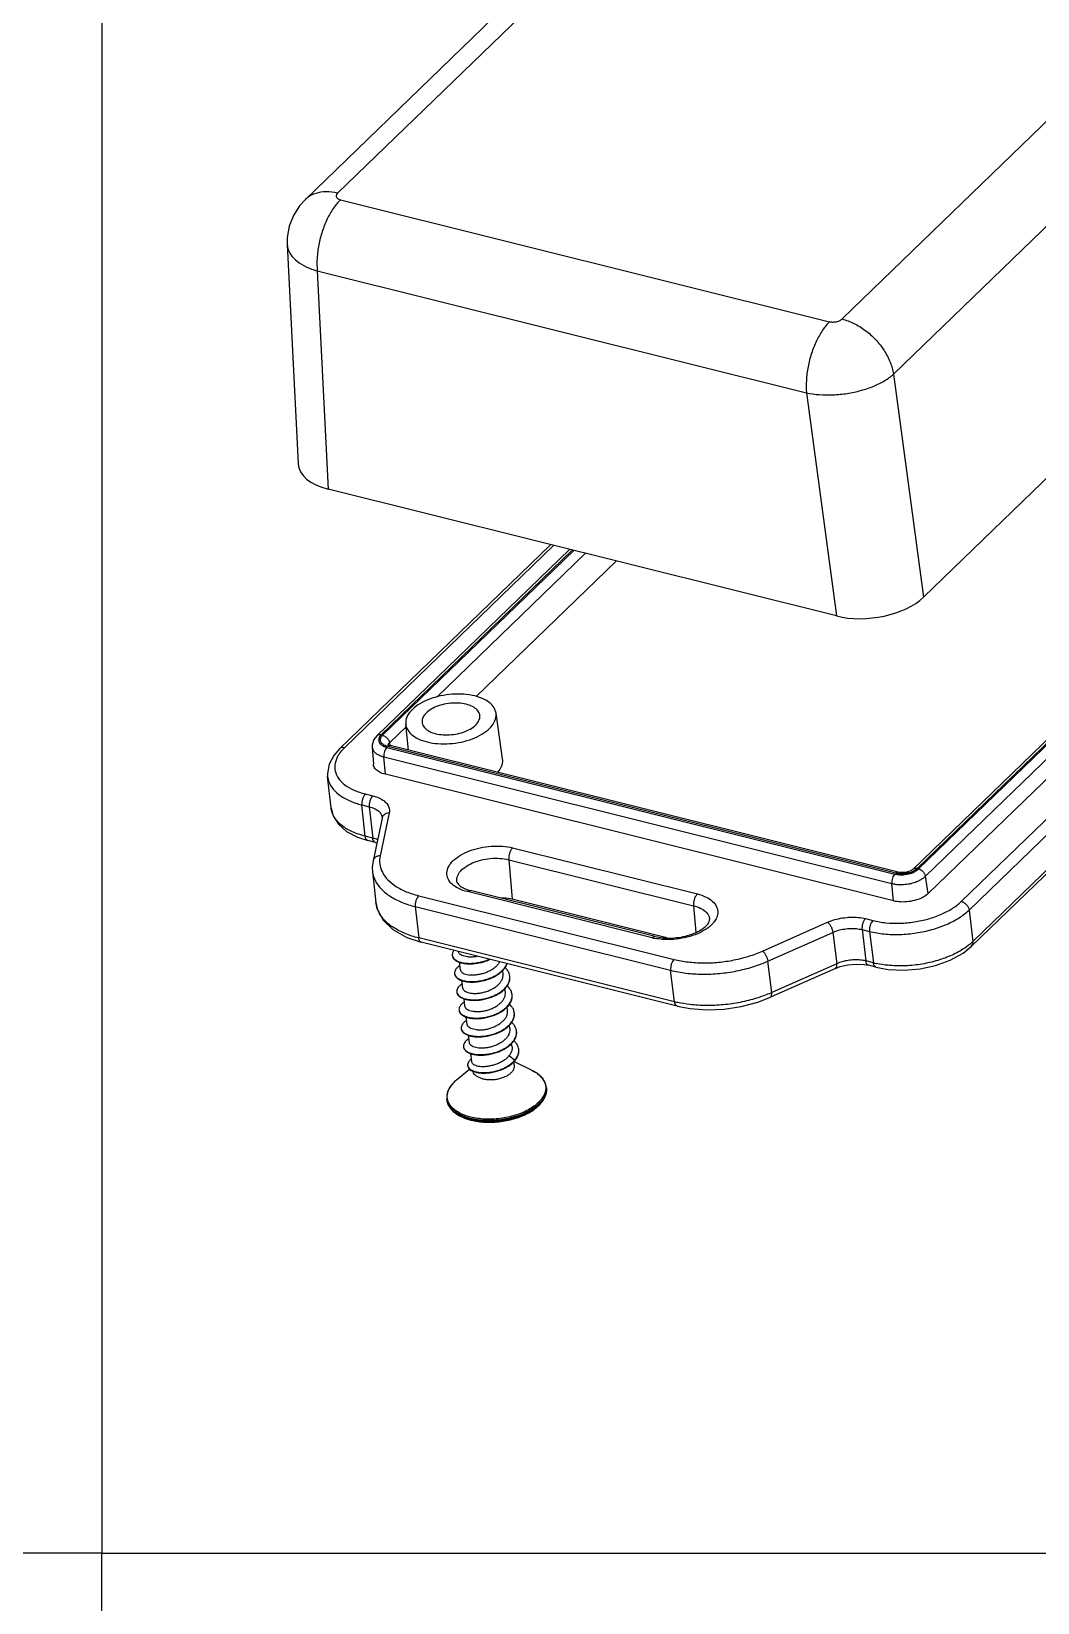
# Model space of a CAD drawing. Header units: millimetres. Extents: x 1786 to 6157, y -3574 to -1928.
# Drawn here: x 5460.8 to 5516.1, y -3419.8 to -3333.4 of the extents above; entities that cross this region are included whole.
import ezdxf

# ---------------------------------------------------------------- set-up
doc = ezdxf.new("R2010")
doc.units = ezdxf.units.MM

# ---------------------------------------------------------------- blocks, each defined once
blk = doc.blocks.new('*u57')
at = {"color": 7, "linetype": 'Continuous'}
for p, q in [((2.045, 43.356, 0), (-35.455, 7.08, 0)), ((0.267, 43.003, 0), (-37.236, 6.725, 0)), ((-7.714, 0.164, 0), (29.787, 36.439, 0)), ((-4.884, -2.869, 0), (32.617, 33.406, 0)), ((-3.241, -15.134, 0), (34.905, 21.765, 0)), ((-35.294, 6.722, 0), (-8.398, 0.017, 0)), ((34.318, 6.796, 0), (-3.824, -30.1, 0)), ((34.555, 6.843, 0), (-3.587, -30.053, 0)), ((-3.509, -30.072, 0), (34.633, 6.823, 0)), ((-3.132, -30.477, 0), (35.01, 6.419, 0)), ((35.166, 5.474, 0), (-2.976, -31.422, 0)), ((-1.161, -31.864, 0), (36.963, 5.015, 0)), ((-0.734, -32.332, 0), (37.389, 4.546, 0)), ((-38.219, 4.265, 0), (-37.619, -7.781, 0)), ((-36.566, 2.807, 0), (-9.671, -3.899, 0)), ((-36.566, 2.807, 0), (-35.968, -9.198, 0)), ((37.623, 2.837, 0), (-0.519, -34.059, 0)), ((37.548, 2.579, 0), (-0.594, -34.317, 0)), ((-4.884, -2.869, 0), (-3.241, -15.134, 0)), ((-9.671, -3.899, 0), (-8.028, -16.164, 0)), ((-8.028, -16.164, 0), (-35.968, -9.198, 0)), ((-23.747, -12.245, 0), (-35.342, -23.461, 0)), ((-23.578, -12.287, 0), (-35.075, -23.408, 0)), ((-22.695, -12.507, 0), (-33.289, -22.754, 0)), ((-22.545, -12.544, 0), (-33.051, -22.707, 0)), ((-32.973, -22.727, 0), (-22.467, -12.564, 0)), ((-30.002, -20.622, 0), (-21.835, -12.722, 0)), ((-20.128, -13.147, 0), (-27.827, -20.594, 0)), ((-26.381, -24.013, 0), (-26.739, -21.509, 0)), ((-32.596, -23.131, 0), (-31.688, -22.253, 0)), ((-31.558, -23.537, 0), (-31.702, -22.115, 0)), ((-32.64, -23.26, 0), (-32.672, -23.244, 0)), ((-32.558, -23.288, 0), (-32.64, -23.26, 0)), ((-32.596, -23.131, 0), (-32.572, -23.276, 0)), ((-4.624, -30.252, 0), (-32.558, -23.288, 0)), ((-33.55, -23.371, 0), (-33.484, -24.311, 0)), ((-32.913, -23.91, 0), (-4.979, -30.874, 0)), ((-32.825, -24.869, 0), (-32.913, -23.91, 0)), ((-32.743, -23.388, 0), (-4.81, -30.352, 0)), ((-4.761, -30.305, 0), (-32.695, -23.341, 0)), ((-35.812, -26.72, 0), (-35.997, -24.997, 0)), ((-4.891, -31.834, 0), (-32.825, -24.869, 0)), ((-34.115, -26.552, 0), (-33.708, -26.654, 0)), ((-33.93, -28.272, 0), (-34.115, -26.552, 0)), ((-33.925, -25.952, 0), (-33.518, -26.053, 0)), ((-33.708, -26.654, 0), (-33.517, -28.375, 0)), ((-33.005, -27.279, 0), (-33.503, -29.632, 0)), ((-32.61, -26.995, 0), (-33.108, -29.348, 0)), ((-33.002, -27.235, 0), (-33.002, -27.235, 0)), ((-34.35, -28.329, 0), (-33.789, -28.509, 0)), ((-33.517, -28.375, 0), (-33.93, -28.272, 0)), ((-33.376, -28.611, 0), (-33.789, -28.509, 0)), ((-33.376, -28.611, 0), (-33.292, -28.637, 0)), ((-25.828, -28.915, 0), (-15.67, -31.448, 0)), ((-33.532, -30.209, 0), (-33.342, -31.931, 0)), ((-26.041, -29.564, 0), (-15.883, -32.096, 0)), ((-26.041, -29.564, 0), (-25.852, -31.744, 0)), ((-4.891, -31.834, 0), (-4.979, -30.874, 0)), ((-2.976, -31.422, 0), (-3.132, -30.477, 0)), ((-33.342, -31.931, 0), (-33.343, -31.924, 0)), ((-30.99, -31.546, 0), (-16.949, -35.047, 0)), ((-18.159, -33.855, 0), (-28.317, -31.323, 0)), ((-17.987, -33.788, 0), (-28.145, -31.256, 0)), ((-17.348, -33.864, 0), (-25.852, -31.744, 0)), ((-31.179, -32.147, 0), (-30.989, -33.869, 0)), ((-31.179, -32.147, 0), (-17.139, -35.648, 0)), ((-15.883, -32.096, 0), (-15.755, -33.567, 0)), ((-6.427, -32.807, 0), (-6.02, -32.909, 0)), ((-0.734, -32.332, 0), (-0.519, -34.059, 0)), ((-12.086, -34.589, 0), (-8.512, -33.003, 0)), ((-11.795, -35.145, 0), (-8.22, -33.559, 0)), ((-8.22, -33.559, 0), (-8.011, -35.285, 0)), ((-6.617, -33.408, 0), (-6.407, -35.134, 0)), ((-6.617, -33.408, 0), (-6.21, -33.509, 0)), ((-6.21, -33.509, 0), (-5.995, -35.237, 0)), ((-31.645, -33.841, 0), (-30.849, -34.105, 0)), ((-16.93, -37.374, 0), (-30.989, -33.869, 0)), ((-16.789, -37.61, 0), (-30.849, -34.105, 0)), ((-28.694, -35.617, 0), (-28.744, -35.206, 0)), ((-11.585, -36.871, 0), (-11.795, -35.145, 0)), ((-8.011, -35.285, 0), (-11.585, -36.871, 0)), ((-5.995, -35.237, 0), (-6.407, -35.134, 0)), ((-5.854, -35.473, 0), (-6.267, -35.37, 0)), ((-28.571, -36.621, 0), (-28.622, -36.21, 0)), ((-26.35, -35.84, 0), (-26.372, -35.654, 0)), ((-16.93, -37.374, 0), (-17.139, -35.648, 0)), ((-8.08, -35.543, 0), (-11.655, -37.129, 0)), ((-8.08, -35.543, 0), (-7.825, -35.446, 0)), ((-26.227, -36.844, 0), (-26.25, -36.654, 0)), ((-28.449, -37.625, 0), (-28.499, -37.218, 0)), ((-26.105, -37.848, 0), (-26.128, -37.659, 0)), ((-28.326, -38.629, 0), (-28.376, -38.219, 0)), ((-25.982, -38.852, 0), (-26.005, -38.668, 0)), ((-28.204, -39.633, 0), (-28.254, -39.222, 0)), ((-25.859, -39.856, 0), (-25.883, -39.667, 0)), ((-28.075, -40.688, 0), (-28.131, -40.229, 0)), ((-26.015, -40.337, 0), (-25.699, -40.58, 0)), ((-25.699, -40.58, 0), (-25.695, -40.605, 0)), ((-28.906, -41.669, 0), (-28.197, -41.076, 0)), ((-25.733, -40.89, 0), (-25.76, -40.671, 0)), ((-24.749, -41.162, 0), (-25.759, -40.669, 0)), ((-23.972, -42.118, 0), (-23.978, -42.069, 0)), ((-29.431, -42.785, 0), (-29.437, -42.736, 0))]:
    blk.add_line(p, q, dxfattribs=at)
at = {"color": 7, "linetype": 'Continuous', "elevation": 0}
for points in [[(-37.236, 6.725), (-37.535, 6.393), (-37.88, 5.854), (-38.109, 5.264), (-38.215, 4.646), (-38.219, 4.264)], [(-33.289, -22.755), (-33.451, -22.96), (-33.547, -23.248), (-33.55, -23.375)], [(-35.342, -23.461), (-35.66, -23.829), (-35.916, -24.32), (-36.005, -24.822), (-35.997, -25.002)], [(-35.812, -26.72), (-35.7, -27.149), (-35.408, -27.615), (-34.952, -28.014), (-34.35, -28.329)], [(-33.002, -27.235), (-33.002, -27.261), (-33.005, -27.279)], [(-33.503, -29.632), (-33.543, -30), (-33.532, -30.21)], [(-3.824, -30.1), (-3.85, -30.122), (-3.931, -30.172), (-4.056, -30.222), (-4.218, -30.261), (-4.397, -30.276), (-4.56, -30.265), (-4.623, -30.252)], [(-33.343, -31.924), (-33.278, -32.246), (-32.965, -32.866), (-32.416, -33.406), (-31.645, -33.841)], [(-5.854, -35.473), (-5.177, -35.595), (-4.313, -35.634), (-3.431, -35.56), (-2.57, -35.374), (-1.768, -35.084), (-1.066, -34.696), (-0.594, -34.317)], [(-7.825, -35.446), (-7.39, -35.342), (-6.937, -35.301), (-6.505, -35.325), (-6.267, -35.37)], [(-16.789, -37.61), (-16.06, -37.748), (-15.143, -37.814), (-14.198, -37.776), (-13.258, -37.635), (-12.354, -37.397), (-11.655, -37.129)]]:
    blk.add_lwpolyline(points, dxfattribs=at)
at = {"color": 7, "linetype": 'Continuous'}
for centre, radius, start, end in [((-32.439, -22.312, 0), 1.061, 255.53917, 256.01834), ((-33.429, -27.281, 0), 0.43, 6.14529, 11.626), ((-32.701, -27.342, 0), 0.31, 160.34513, 168.19438), ((-4.514, -29.164, 0), 1.224, 256.01107, 258.60972), ((-27.595, -29.038, 0), 2.285, 252.50495, 256.05883), ((-31.731, -31.711, 0), 1.631, 205.50279, 208.91493), ((-17.411, -30.849, 0), 3.098, 256.01902, 258.96695), ((-2.654, -31.844, 0), 3.076, 309.89849, 313.94883), ((-28.867, -34.792, 0), 0.278, 186.75489, 194.64402), ((-4.757, -30.247, 0), 5.141, 256.07063, 258.05518), ((-28.755, -35.796, 0), 0.268, 186.92818, 192.17839), ((-26.591, -36.042, 0), 0.614, 4.65322, 6.99949), ((-28.613, -36.797, 0), 0.288, 187.15935, 192.1282), ((-26.485, -37.048, 0), 0.631, 4.68164, 6.97397), ((-14.487, -30.32, 0), 7.165, 292.64926, 293.89503), ((-28.494, -37.803, 0), 0.283, 186.84109, 197.23808), ((-26.363, -38.051, 0), 0.631, 4.63647, 6.91692), ((-15.391, -31.184, 0), 6.378, 256.03715, 257.66126), ((-28.388, -38.809, 0), 0.267, 186.77722, 192.07496), ((-26.223, -39.054, 0), 0.614, 4.64282, 6.96607), ((-28.25, -39.809, 0), 0.282, 187.1636, 192.19916), ((-26.623, -39.811, 0), 1.203, 319.47453, 320.21916), ((-26.618, -39.838, 0), 1.2, 320.21833, 321.12392), ((-26.11, -40.059, 0), 0.624, 1.72404, 7.00263), ((-28.049, -40.84, 0), 0.254, 187.13765, 192.7807), ((-28.369, -42.642, 0), 1.061, 156.52114, 156.76113), ((-28.037, -42.838, 0), 1.448, 141.95467, 145.56922), ((-24.765, -42.165, 0), 0.793, 3.40268, 6.92827), ((-28.661, -42.641, 0), 0.782, 186.93564, 190.49675), ((-27.3, -40.637, 0), 3.351, 255.30744, 256.00251)]:
    blk.add_arc(centre, radius, start, end, dxfattribs=at)
for centre, major_axis, ratio, start_param, end_param in [((-34.132, -7.429, 0), (3.48, 0.426), 0.537148, 3.10289, 4.092293), ((-6.203, -14.392, 0), (3.475, 0.422), 0.539083, -2.187859, -0.618965)]:
    blk.add_ellipse(centre, major_axis=major_axis, ratio=ratio, start_param=start_param, end_param=end_param, dxfattribs=at)
for points, start_tangent, end_tangent in [([(-35.455, 7.08, 0), (-36.085, 7.158, 0), (-36.654, 7.07, 0), (-37.127, 6.821, 0), (-37.235, 6.726, 0)], (-0.9703, 0.241905), (-0.717758, -0.696293)), ([(-35.455, 7.08, 0), (-35.503, 7.021, 0), (-35.527, 6.96, 0), (-35.526, 6.899, 0), (-35.5, 6.843, 0), (-35.451, 6.793, 0), (-35.381, 6.752, 0), (-35.294, 6.722, 0)], (-0.718593, -0.695431), (0.97026, -0.242066)), ([(-35.294, 6.722, 0), (-35.678, 6.259, 0), (-36.019, 5.665, 0), (-36.293, 4.977, 0), (-36.482, 4.239, 0), (-36.576, 3.5, 0), (-36.567, 2.807, 0)], (-0.718749, -0.695269), (0.091956, -0.995763)), ([(-38.219, 4.264, 0), (-38.196, 4.094, 0), (-38.016, 3.697, 0), (-37.672, 3.339, 0), (-37.181, 3.037, 0), (-36.566, 2.806, 0)], (0.049392, -0.998779), (0.96138, -0.275226)), ([(-8.398, 0.017, 0), (-8.783, -0.446, 0), (-9.123, -1.041, 0), (-9.397, -1.729, 0), (-9.586, -2.466, 0), (-9.68, -3.206, 0), (-9.671, -3.899, 0)], (-0.718749, -0.69527), (0.091955, -0.995763)), ([(-8.398, 0.017, 0), (-8.298, -0.001, 0), (-8.189, -0.004, 0), (-8.077, 0.006, 0), (-7.969, 0.029, 0), (-7.869, 0.064, 0), (-7.783, 0.11, 0), (-7.714, 0.164, 0)], (0.970338, -0.241754), (0.718915, 0.695098)), ([(-7.714, 0.164, 0), (-7.065, -0.077, 0), (-6.438, -0.463, 0), (-5.873, -0.971, 0), (-5.407, -1.568, 0), (-5.07, -2.214, 0), (-4.884, -2.869, 0)], (0.9703, -0.241905), (0.162235, -0.986752)), ([(-9.671, -3.899, 0), (-8.969, -3.996, 0), (-8.21, -4.006, 0), (-7.433, -3.928, 0), (-6.675, -3.765, 0), (-5.975, -3.526, 0), (-5.368, -3.222, 0), (-4.884, -2.869, 0)], (0.978235, -0.207498), (0.744121, 0.668044)), ([(-27.912, -20.564, 0), (-28.504, -20.47, 0), (-29.145, -20.469, 0), (-29.791, -20.561, 0), (-30.398, -20.738, 0), (-30.925, -20.99, 0), (-31.335, -21.299, 0), (-31.601, -21.645, 0), (-31.704, -22.002, 0), (-31.701, -22.115, 0)], (-0.9703, 0.241905), (0.104394, -0.994536)), ([(-26.739, -21.51, 0), (-26.798, -21.307, 0), (-27.029, -20.997, 0), (-27.409, -20.743, 0), (-27.912, -20.564, 0)], (-0.144009, 0.989576), (-0.9703, 0.241905)), ([(-28.382, -21.018, 0), (-28.798, -20.956, 0), (-29.249, -20.964, 0), (-29.694, -21.042, 0), (-30.105, -21.185, 0), (-30.439, -21.377, 0), (-30.679, -21.609, 0), (-30.798, -21.855, 0), (-30.807, -22.012, 0)], (-0.9703, 0.241905), (0.09649, -0.995334)), ([(-30.525, -23.091, 0), (-29.932, -23.184, 0), (-29.292, -23.185, 0), (-28.646, -23.094, 0), (-28.039, -22.916, 0), (-27.512, -22.664, 0), (-27.102, -22.355, 0), (-26.836, -22.01, 0), (-26.733, -21.652, 0), (-26.739, -21.51, 0)], (0.9703, -0.241905), (-0.144009, 0.989576)), ([(-27.632, -21.623, 0), (-27.648, -21.552, 0), (-27.782, -21.33, 0), (-28.035, -21.146, 0), (-28.382, -21.018, 0)], (-0.136045, 0.990703), (-0.9703, 0.241905)), ([(-31.701, -22.115, 0), (-31.639, -22.347, 0), (-31.408, -22.658, 0), (-31.028, -22.911, 0), (-30.525, -23.091, 0)], (0.104394, -0.994536), (0.9703, -0.241905)), ([(-30.807, -22.012, 0), (-30.789, -22.102, 0), (-30.654, -22.324, 0), (-30.402, -22.508, 0), (-30.054, -22.636, 0)], (0.09649, -0.995334), (0.9703, -0.241905)), ([(-30.054, -22.636, 0), (-29.639, -22.698, 0), (-29.188, -22.69, 0), (-28.743, -22.612, 0), (-28.332, -22.47, 0), (-27.998, -22.277, 0), (-27.758, -22.045, 0), (-27.639, -21.799, 0), (-27.632, -21.623, 0)], (0.9703, -0.241905), (-0.136045, 0.990703)), ([(-33.051, -22.707, 0), (-33.174, -22.7, 0), (-33.274, -22.742, 0), (-33.288, -22.754, 0)], (-0.9703, 0.241903), (-0.714728, -0.699402)), ([(-33.191, -22.967, 0), (-33.19, -23.028, 0), (-33.173, -23.091, 0), (-33.14, -23.153, 0), (-33.096, -23.207, 0), (-33.046, -23.251, 0), (-32.994, -23.287, 0), (-32.941, -23.316, 0), (-32.889, -23.34, 0), (-32.838, -23.36, 0), (-32.79, -23.375, 0), (-32.743, -23.388, 0)], (-0.078755, -0.996894), (0.970301, -0.241901)), ([(-33.051, -22.707, 0), (-33.082, -22.739, 0), (-33.112, -22.776, 0), (-33.14, -22.817, 0), (-33.164, -22.862, 0), (-33.182, -22.912, 0), (-33.191, -22.967, 0)], (-0.718754, -0.695264), (-0.078755, -0.996894)), ([(-32.704, -23.339, 0), (-32.839, -23.293, 0), (-32.967, -23.219, 0), (-33.062, -23.115, 0), (-33.1, -22.99, 0), (-33.07, -22.856, 0), (-32.973, -22.727, 0)], (-0.968315, 0.249732), (0.718511, 0.695515)), ([(-32.973, -22.727, 0), (-32.844, -22.782, 0), (-32.728, -22.878, 0), (-32.641, -23, 0), (-32.596, -23.131, 0)], (0.9703, -0.241905), (0.162235, -0.986752)), ([(-32.695, -23.341, 0), (-32.614, -23.29, 0), (-32.558, -23.288, 0)], (0.718745, 0.695274), (0.97605, -0.217548)), ([(-32.662, -23.29, 0), (-32.664, -23.272, 0), (-32.663, -23.25, 0)], (-0.178268, 0.983982), (0.129807, 0.991539)), ([(-32.663, -23.25, 0), (-32.647, -23.2, 0)], (0.129807, 0.991539), (0.433139, 0.901327)), ([(-32.647, -23.2, 0), (-32.596, -23.131, 0)], (0.433139, 0.901327), (0.719022, 0.694987)), ([(-35.219, -23.56, 0), (-35.412, -23.825, 0), (-35.582, -24.26, 0), (-35.576, -24.691, 0), (-35.394, -25.094, 0), (-35.044, -25.45, 0), (-34.545, -25.741, 0), (-33.925, -25.952, 0)], (-0.654089, -0.756418), (0.970261, -0.242059)), ([(-35.075, -23.408, 0), (-35.217, -23.401, 0), (-35.33, -23.451, 0), (-35.342, -23.461, 0)], (-0.9703, 0.241905), (-0.715207, -0.698913)), ([(-35.075, -23.408, 0), (-35.219, -23.56, 0)], (-0.718586, -0.695438), (-0.654089, -0.756418)), ([(-33.55, -23.375, 0), (-33.547, -23.398, 0), (-33.523, -23.489, 0), (-33.477, -23.576, 0), (-33.414, -23.653, 0), (-33.343, -23.716, 0), (-33.269, -23.767, 0), (-33.194, -23.808, 0), (-33.12, -23.842, 0), (-33.048, -23.87, 0), (-32.979, -23.892, 0), (-32.913, -23.91, 0)], (0.078004, -0.996953), (0.970298, -0.241914)), ([(-32.743, -23.388, 0), (-32.818, -23.487, 0), (-32.877, -23.621, 0), (-32.91, -23.769, 0), (-32.913, -23.91, 0)], (-0.718749, -0.695269), (0.091956, -0.995763)), ([(-26.649, -24.768, 0), (-26.48, -24.523, 0), (-26.374, -24.158, 0), (-26.381, -24.013, 0)], (0.655548, 0.755154), (-0.144021, 0.989575)), ([(-35.996, -25.002, 0), (-35.975, -25.13, 0), (-35.77, -25.584, 0), (-35.377, -25.985, 0), (-34.816, -26.313, 0), (-34.115, -26.552, 0)], (0.108108, -0.994139), (0.970065, -0.242847)), ([(-32.825, -24.869, 0), (-33.156, -24.743, 0), (-33.381, -24.561, 0), (-33.481, -24.34, 0), (-33.484, -24.311, 0)], (-0.9703, 0.241905), (-0.064271, 0.997932)), ([(-33.93, -28.272, 0), (-34.631, -28.033, 0), (-35.192, -27.705, 0), (-35.585, -27.304, 0), (-35.79, -26.85, 0), (-35.812, -26.72, 0)], (-0.970041, 0.242943), (-0.105958, 0.994371)), ([(-33.925, -25.952, 0), (-34.011, -26.067, 0), (-34.077, -26.221, 0), (-34.114, -26.391, 0), (-34.115, -26.552, 0)], (-0.718749, -0.695269), (0.115215, -0.993341)), ([(-33.518, -26.053, 0), (-33.604, -26.168, 0), (-33.67, -26.322, 0), (-33.707, -26.493, 0), (-33.708, -26.654, 0)], (-0.718749, -0.695269), (0.115215, -0.993341)), ([(-33.708, -26.654, 0), (-33.442, -26.744, 0), (-33.23, -26.869, 0), (-33.083, -27.021, 0), (-33.008, -27.194, 0)], (0.970657, -0.24047), (0.201903, -0.979405)), ([(-33.518, -26.053, 0), (-33.175, -26.17, 0), (-32.898, -26.333, 0), (-32.706, -26.532, 0), (-32.609, -26.757, 0), (-32.61, -26.995, 0)], (0.970255, -0.242084), (-0.207098, -0.97832)), ([(-32.61, -26.995, 0), (-32.776, -27.027, 0), (-32.91, -27.111, 0), (-32.992, -27.235, 0), (-32.993, -27.238, 0)], (-0.999745, -0.022599), (-0.336874, -0.94155)), ([(-33.789, -28.508, 0), (-33.818, -28.497, 0), (-33.891, -28.415, 0), (-33.93, -28.272, 0)], (-0.975833, 0.218516), (-0.115215, 0.993341)), ([(-33.255, -28.464, 0), (-33.517, -28.375, 0)], (-0.913142, 0.407642), (-0.970697, 0.240306)), ([(-33.376, -28.61, 0), (-33.405, -28.6, 0), (-33.478, -28.518, 0), (-33.517, -28.375, 0)], (-0.975832, 0.218521), (-0.115215, 0.993341)), ([(-33.108, -29.348, 0), (-33.274, -29.381, 0), (-33.408, -29.465, 0), (-33.49, -29.588, 0), (-33.502, -29.632, 0)], (-0.999745, -0.022599), (-0.205048, -0.978752)), ([(-33.108, -29.348, 0), (-33.127, -29.814, 0), (-32.985, -30.26, 0), (-32.687, -30.67, 0), (-32.244, -31.03, 0), (-31.671, -31.325, 0), (-30.99, -31.546, 0)], (-0.206769, -0.97839), (0.970276, -0.242002)), ([(-29.041, -31.006, 0), (-29.157, -30.912, 0), (-29.377, -30.616, 0), (-29.441, -30.287, 0), (-29.342, -29.945, 0), (-29.089, -29.616, 0), (-28.697, -29.321, 0), (-28.195, -29.081, 0), (-27.615, -28.912, 0), (-26.999, -28.825, 0), (-26.387, -28.826, 0), (-25.828, -28.915, 0)], (-0.809223, 0.587501), (0.9703, -0.241905)), ([(-25.828, -28.915, 0), (-25.921, -29.039, 0), (-25.994, -29.204, 0), (-26.036, -29.388, 0), (-26.041, -29.564, 0)], (-0.718749, -0.695269), (0.086257, -0.996273)), ([(-33.532, -30.21, 0), (-33.528, -30.244, 0), (-33.372, -30.734, 0), (-33.045, -31.184, 0), (-32.558, -31.579, 0), (-31.929, -31.903, 0), (-31.179, -32.147, 0)], (0.10947, -0.99399), (0.970184, -0.242371)), ([(-28.887, -30.777, 0), (-28.882, -30.549, 0), (-28.741, -30.258, 0), (-28.462, -29.987, 0), (-28.065, -29.759, 0), (-27.584, -29.592, 0), (-27.058, -29.5, 0), (-26.529, -29.491, 0), (-26.041, -29.564, 0)], (-0.175174, 0.984537), (0.9703, -0.241905)), ([(-3.587, -30.053, 0), (-3.699, -30.141, 0), (-3.856, -30.224, 0), (-4.061, -30.293, 0)], (-0.718507, -0.69552), (-0.969106, -0.246645)), ([(-4.004, -30.331, 0), (-3.897, -30.298, 0), (-3.808, -30.263, 0), (-3.734, -30.228, 0), (-3.672, -30.194, 0), (-3.62, -30.161, 0), (-3.576, -30.13, 0), (-3.54, -30.1, 0), (-3.509, -30.072, 0)], (0.964266, 0.264937), (0.718744, 0.695275)), ([(-3.587, -30.053, 0), (-3.71, -30.045, 0), (-3.81, -30.087, 0), (-3.824, -30.1, 0)], (-0.970301, 0.241901), (-0.715222, -0.698898)), ([(-3.509, -30.072, 0), (-3.38, -30.128, 0), (-3.263, -30.224, 0), (-3.176, -30.346, 0), (-3.132, -30.477, 0)], (0.9703, -0.241905), (0.162235, -0.986752)), ([(-28.317, -31.323, 0), (-28.793, -31.153, 0), (-29.041, -31.006, 0)], (-0.9703, 0.241905), (-0.809223, 0.587501)), ([(-28.888, -30.777, 0), (-28.839, -30.883, 0), (-28.704, -31.014, 0), (-28.473, -31.145, 0)], (0.182551, -0.983196), (0.913818, -0.406124)), ([(-4.81, -30.352, 0), (-4.884, -30.451, 0), (-4.943, -30.585, 0), (-4.976, -30.733, 0), (-4.979, -30.874, 0)], (-0.718747, -0.695272), (0.091953, -0.995763)), ([(-4.979, -30.874, 0), (-4.902, -30.891, 0), (-4.814, -30.907, 0), (-4.713, -30.92, 0), (-4.6, -30.928, 0), (-4.473, -30.931, 0), (-4.332, -30.926, 0), (-4.173, -30.911, 0), (-4.003, -30.884, 0), (-3.835, -30.844, 0), (-3.683, -30.797, 0), (-3.557, -30.747, 0), (-3.451, -30.698, 0), (-3.363, -30.649, 0), (-3.289, -30.603, 0), (-3.227, -30.558, 0), (-3.175, -30.516, 0), (-3.132, -30.477, 0)], (0.970297, -0.241917), (0.718757, 0.695261)), ([(-4.761, -30.305, 0), (-4.68, -30.254, 0), (-4.624, -30.252, 0)], (0.718749, 0.695269), (0.976001, -0.217768)), ([(-4.539, -30.339, 0), (-4.761, -30.305, 0)], (-0.998024, 0.06283), (-0.970051, 0.242901)), ([(-4.755, -30.364, 0), (-4.693, -30.375, 0), (-4.622, -30.384, 0), (-4.542, -30.39, 0), (-4.453, -30.392, 0)], (0.98027, -0.197665), (0.99999, 0.004516)), ([(-4.061, -30.293, 0), (-4.298, -30.334, 0), (-4.539, -30.339, 0)], (-0.969106, -0.246645), (-0.998024, 0.06283)), ([(-4.453, -30.392, 0), (-4.354, -30.389, 0), (-4.242, -30.378, 0), (-4.122, -30.359, 0), (-4.004, -30.331, 0)], (0.99999, 0.004516), (0.964266, 0.264937)), ([(-33.203, -32.413, 0), (-33.338, -31.965, 0), (-33.342, -31.931, 0)], (-0.430441, 0.902619), (-0.10901, 0.994041)), ([(-30.99, -31.546, 0), (-31.076, -31.661, 0), (-31.142, -31.816, 0), (-31.179, -31.986, 0), (-31.18, -32.147, 0)], (-0.718749, -0.695269), (0.115215, -0.993341)), ([(-28.473, -31.145, 0), (-28.281, -31.217, 0)], (0.913818, -0.406124), (0.953434, -0.301601)), ([(-28.317, -31.323, 0), (-28.217, -31.259, 0), (-28.145, -31.256, 0)], (0.718749, 0.695269), (0.975959, -0.217953)), ([(-25.852, -31.744, 0), (-26.306, -31.676, 0), (-26.449, -31.671, 0)], (-0.9703, 0.241905), (-0.99989, 0.014806)), ([(-15.67, -31.448, 0), (-15.763, -31.571, 0), (-15.836, -31.736, 0), (-15.878, -31.92, 0), (-15.883, -32.096, 0)], (-0.718749, -0.695269), (0.086257, -0.996273)), ([(-15.67, -31.448, 0), (-15.195, -31.617, 0), (-14.831, -31.859, 0), (-14.61, -32.154, 0), (-14.546, -32.484, 0), (-14.645, -32.825, 0), (-14.776, -33.022, 0)], (0.9703, -0.241905), (-0.63316, -0.774021)), ([(-6.02, -32.909, 0), (-5.308, -33.03, 0), (-4.535, -33.056, 0), (-3.743, -32.984, 0), (-2.973, -32.819, 0), (-2.262, -32.568, 0), (-1.647, -32.243, 0), (-1.161, -31.864, 0)], (0.970338, -0.241751), (0.718913, 0.6951)), ([(-2.976, -31.422, 0), (-3.262, -31.627, 0), (-3.632, -31.781, 0), (-4.055, -31.872, 0), (-4.487, -31.89, 0), (-4.891, -31.834, 0)], (-0.718749, -0.695269), (-0.9703, 0.241905)), ([(-1.161, -31.864, 0), (-1.012, -31.928, 0), (-0.879, -32.04, 0), (-0.782, -32.181, 0), (-0.734, -32.332, 0)], (0.9703, -0.241905), (0.129491, -0.991581)), ([(-30.989, -33.869, 0), (-31.738, -33.625, 0), (-32.368, -33.3, 0), (-32.854, -32.905, 0), (-33.158, -32.499, 0)], (-0.970171, 0.24242), (-0.483312, 0.875448)), ([(-15.883, -32.096, 0), (-15.474, -32.247, 0), (-15.177, -32.462, 0), (-15.018, -32.725, 0), (-14.995, -32.854, 0)], (0.9703, -0.241905), (0.057088, -0.998369)), ([(-8.512, -33.003, 0), (-8.122, -32.862, 0), (-7.694, -32.768, 0), (-7.253, -32.727, 0), (-6.823, -32.74, 0), (-6.427, -32.807, 0)], (0.914118, 0.405448), (0.970288, -0.241954)), ([(-6.427, -32.807, 0), (-6.513, -32.922, 0), (-6.58, -33.076, 0), (-6.616, -33.247, 0), (-6.617, -33.408, 0)], (-0.718749, -0.695269), (0.115215, -0.993341)), ([(-6.21, -33.509, 0), (-5.404, -33.646, 0), (-4.534, -33.674, 0), (-3.643, -33.593, 0), (-2.776, -33.407, 0), (-1.976, -33.124, 0), (-1.284, -32.76, 0), (-0.734, -32.332, 0)], (0.970534, -0.240963), (0.719428, 0.694567)), ([(-14.776, -33.022, 0), (-14.899, -33.154, 0), (-15.29, -33.449, 0), (-15.793, -33.689, 0), (-16.372, -33.859, 0), (-16.988, -33.945, 0), (-17.6, -33.944, 0), (-18.003, -33.89, 0)], (-0.63316, -0.774021), (-0.981457, 0.191683)), ([(-17.987, -33.788, 0), (-17.558, -33.86, 0), (-17.072, -33.871, 0), (-16.57, -33.816, 0), (-16.09, -33.699, 0), (-15.672, -33.534, 0), (-15.347, -33.34, 0), (-15.13, -33.145, 0), (-15.019, -32.974, 0), (-14.995, -32.854, 0)], (0.9703, -0.241905), (-0.059281, 0.998241)), ([(-8.512, -33.003, 0), (-8.415, -33.101, 0), (-8.325, -33.241, 0), (-8.257, -33.401, 0), (-8.22, -33.559, 0)], (0.803454, -0.595367), (0.126194, -0.992006)), ([(-8.22, -33.559, 0), (-7.919, -33.449, 0), (-7.591, -33.377, 0), (-7.253, -33.345, 0), (-6.923, -33.356, 0), (-6.617, -33.408, 0)], (0.913457, 0.406936), (0.969929, -0.243388)), ([(-6.02, -32.909, 0), (-6.106, -33.024, 0), (-6.173, -33.178, 0), (-6.209, -33.348, 0), (-6.21, -33.509, 0)], (-0.718749, -0.695269), (0.115215, -0.993341)), ([(-30.848, -34.104, 0), (-30.877, -34.093, 0), (-30.951, -34.011, 0), (-30.989, -33.869, 0)], (-0.975833, 0.218519), (-0.115215, 0.993341)), ([(-29.047, -34.551, 0), (-29.095, -34.619, 0), (-29.141, -34.742, 0), (-29.143, -34.825, 0)], (-0.636065, -0.771636), (0.11822, -0.992987)), ([(-18.159, -33.855, 0), (-18.059, -33.791, 0), (-17.987, -33.789, 0)], (0.718749, 0.695269), (0.975959, -0.217954)), ([(-0.681, -34.204, 0), (-1.069, -34.487, 0), (-1.761, -34.852, 0), (-2.561, -35.134, 0), (-3.428, -35.321, 0), (-4.319, -35.402, 0), (-5.189, -35.373, 0), (-5.821, -35.277, 0)], (-0.766757, -0.641937), (-0.978317, 0.207112)), ([(-0.594, -34.317, 0), (-0.531, -34.213, 0), (-0.519, -34.059, 0)], (0.714221, 0.699921), (-0.129491, 0.991581)), ([(-29.14, -34.85, 0), (-29.133, -34.887, 0), (-29.077, -35, 0), (-28.971, -35.099, 0), (-28.82, -35.182, 0), (-28.629, -35.243, 0), (-28.404, -35.28, 0), (-28.154, -35.29, 0), (-27.888, -35.271, 0), (-27.614, -35.225, 0), (-27.342, -35.151, 0), (-27.083, -35.05, 0), (-27.074, -35.046, 0)], (0.11822, -0.992987), (0.909838, 0.414965)), ([(-29.136, -34.862, 0), (-29.08, -34.975, 0), (-28.974, -35.074, 0), (-28.823, -35.157, 0), (-28.632, -35.218, 0), (-28.407, -35.254, 0), (-28.157, -35.264, 0), (-27.891, -35.246, 0), (-27.617, -35.2, 0), (-27.345, -35.125, 0), (-27.114, -35.037, 0)], (0.253453, -0.967348), (0.916277, 0.400545)), ([(-28.724, -35.384, 0), (-28.838, -35.467, 0), (-28.949, -35.586, 0), (-29.01, -35.709, 0), (-29.021, -35.829, 0)], (-0.843977, -0.536379), (0.120571, -0.992705)), ([(-29.018, -35.854, 0), (-29.017, -35.856, 0), (-28.976, -35.971, 0), (-28.885, -36.075, 0), (-28.747, -36.163, 0), (-28.567, -36.231, 0), (-28.351, -36.275, 0), (-28.108, -36.293, 0), (-27.846, -36.284, 0), (-27.573, -36.246, 0), (-27.3, -36.18, 0), (-27.036, -36.086, 0), (-26.79, -35.969, 0), (-26.571, -35.829, 0), (-26.387, -35.672, 0), (-26.244, -35.501, 0), (-26.148, -35.322, 0), (-26.133, -35.281, 0)], (0.120571, -0.992705), (0.31621, 0.948689)), ([(-29.017, -35.853, 0), (-28.979, -35.946, 0), (-28.888, -36.05, 0), (-28.75, -36.138, 0), (-28.57, -36.206, 0), (-28.354, -36.25, 0), (-28.111, -36.268, 0), (-27.849, -36.259, 0), (-27.576, -36.221, 0), (-27.303, -36.154, 0), (-27.039, -36.061, 0), (-26.793, -35.943, 0), (-26.574, -35.804, 0), (-26.39, -35.647, 0), (-26.247, -35.476, 0), (-26.151, -35.297, 0), (-26.144, -35.278, 0)], (0.210191, -0.97766), (0.344961, 0.938617)), ([(-28.294, -34.903, 0), (-28.468, -34.876, 0), (-28.613, -34.829, 0), (-28.723, -34.764, 0), (-28.792, -34.686, 0), (-28.816, -34.613, 0)], (-0.996245, 0.086581), (-0.126151, 0.992011)), ([(-28.294, -34.903, 0), (-28.097, -34.908, 0), (-27.884, -34.889, 0), (-27.782, -34.872, 0)], (0.996245, -0.086581), (0.982095, 0.188384)), ([(-26.539, -35.179, 0), (-26.626, -35.315, 0), (-26.757, -35.455, 0), (-26.923, -35.583, 0), (-27.116, -35.694, 0), (-27.324, -35.783, 0), (-27.539, -35.849, 0), (-27.76, -35.893, 0), (-27.975, -35.912, 0), (-28.172, -35.907, 0)], (-0.454378, -0.890809), (-0.996245, 0.086581)), ([(-16.949, -35.047, 0), (-17.035, -35.162, 0), (-17.102, -35.316, 0), (-17.138, -35.487, 0), (-17.139, -35.648, 0)], (-0.718749, -0.695269), (0.115215, -0.993341)), ([(-17.139, -35.648, 0), (-16.297, -35.801, 0), (-15.392, -35.858, 0), (-14.456, -35.818, 0), (-13.522, -35.682, 0), (-12.625, -35.455, 0), (-11.795, -35.145, 0)], (0.970416, -0.24144), (0.914248, 0.405156)), ([(-16.949, -35.047, 0), (-16.184, -35.186, 0), (-15.36, -35.239, 0), (-14.507, -35.203, 0), (-13.657, -35.079, 0), (-12.84, -34.872, 0), (-12.086, -34.589, 0)], (0.970324, -0.241809), (0.914085, 0.405522)), ([(-12.086, -34.589, 0), (-11.989, -34.687, 0), (-11.9, -34.827, 0), (-11.832, -34.987, 0), (-11.795, -35.145, 0)], (0.803454, -0.595367), (0.126194, -0.992006)), ([(-8.081, -35.541, 0), (-8.053, -35.524, 0), (-8.011, -35.431, 0), (-8.011, -35.285, 0)], (0.923241, 0.38422), (-0.126194, 0.992006)), ([(-6.407, -35.134, 0), (-6.713, -35.082, 0), (-7.043, -35.071, 0), (-7.381, -35.103, 0), (-7.709, -35.176, 0), (-8.011, -35.285, 0)], (-0.969888, 0.243552), (-0.913389, -0.407087)), ([(-6.267, -35.369, 0), (-6.295, -35.359, 0), (-6.368, -35.277, 0), (-6.407, -35.134, 0)], (-0.975328, 0.220759), (-0.115215, 0.993341)), ([(-5.854, -35.472, 0), (-5.883, -35.462, 0), (-5.956, -35.38, 0), (-5.995, -35.237, 0)], (-0.97568, 0.219198), (-0.115215, 0.993341)), ([(-28.895, -36.858, 0), (-28.871, -36.942, 0), (-28.794, -37.05, 0), (-28.67, -37.143, 0), (-28.502, -37.217, 0), (-28.296, -37.269, 0), (-28.06, -37.295, 0), (-27.803, -37.294, 0), (-27.532, -37.264, 0), (-27.258, -37.206, 0), (-26.99, -37.121, 0), (-26.738, -37.01, 0), (-26.51, -36.877, 0), (-26.315, -36.724, 0), (-26.159, -36.557, 0), (-26.049, -36.38, 0), (-25.987, -36.197, 0), (-25.976, -36.015, 0), (-25.979, -35.992, 0)], (0.124405, -0.992232), (-0.121772, 0.992558)), ([(-28.894, -36.857, 0), (-28.874, -36.917, 0), (-28.797, -37.025, 0), (-28.673, -37.118, 0), (-28.505, -37.192, 0), (-28.299, -37.244, 0), (-28.063, -37.27, 0), (-27.806, -37.269, 0), (-27.535, -37.239, 0), (-27.261, -37.181, 0), (-26.993, -37.096, 0), (-26.741, -36.985, 0), (-26.513, -36.851, 0), (-26.318, -36.699, 0), (-26.163, -36.532, 0), (-26.052, -36.354, 0), (-25.99, -36.172, 0), (-25.979, -35.992, 0)], (0.209897, -0.977723), (-0.08112, 0.996704)), ([(-28.694, -35.617, 0), (-28.669, -35.69, 0), (-28.601, -35.768, 0), (-28.49, -35.833, 0), (-28.345, -35.88, 0), (-28.172, -35.907, 0)], (0.126116, -0.992016), (0.996245, -0.086581)), ([(-28.049, -36.911, 0), (-27.853, -36.916, 0), (-27.638, -36.897, 0), (-27.418, -36.853, 0), (-27.203, -36.788, 0), (-26.995, -36.699, 0), (-26.802, -36.588, 0), (-26.636, -36.46, 0), (-26.505, -36.32, 0), (-26.411, -36.172, 0), (-26.357, -36.016, 0), (-26.348, -35.859, 0), (-26.35, -35.84, 0)], (0.996245, -0.086581), (-0.122014, 0.992528)), ([(-25.982, -35.967, 0), (-26.02, -35.814, 0), (-26.111, -35.648, 0), (-26.245, -35.502, 0)], (-0.121772, 0.992558), (-0.748187, 0.663488)), ([(-28.602, -36.388, 0), (-28.673, -36.438, 0), (-28.798, -36.554, 0), (-28.875, -36.677, 0), (-28.9, -36.799, 0), (-28.898, -36.833, 0)], (-0.843488, -0.537147), (0.124405, -0.992232)), ([(-28.772, -37.862, 0), (-28.762, -37.912, 0), (-28.7, -38.023, 0), (-28.589, -38.121, 0), (-28.433, -38.201, 0), (-28.238, -38.26, 0), (-28.011, -38.294, 0), (-27.758, -38.301, 0), (-27.491, -38.28, 0), (-27.217, -38.23, 0), (-26.946, -38.153, 0), (-26.688, -38.049, 0), (-26.452, -37.922, 0), (-26.247, -37.775, 0), (-26.079, -37.612, 0), (-25.954, -37.437, 0), (-25.877, -37.256, 0), (-25.851, -37.073, 0), (-25.856, -36.996, 0)], (0.119766, -0.992802), (-0.121407, 0.992603)), ([(-28.765, -37.887, 0), (-28.703, -37.998, 0), (-28.592, -38.096, 0), (-28.436, -38.176, 0), (-28.241, -38.235, 0), (-28.014, -38.269, 0), (-27.762, -38.276, 0), (-27.494, -38.255, 0), (-27.22, -38.205, 0), (-26.949, -38.128, 0), (-26.691, -38.024, 0), (-26.455, -37.897, 0), (-26.25, -37.75, 0), (-26.082, -37.587, 0), (-25.957, -37.412, 0), (-25.88, -37.231, 0), (-25.854, -37.048, 0), (-25.857, -36.996, 0)], (0.297134, -0.954836), (-0.081606, 0.996665)), ([(-28.571, -36.621, 0), (-28.547, -36.694, 0), (-28.478, -36.772, 0), (-28.368, -36.837, 0), (-28.223, -36.884, 0), (-28.049, -36.911, 0)], (0.126085, -0.992019), (0.996245, -0.086581)), ([(-27.927, -37.915, 0), (-27.735, -37.92, 0), (-27.528, -37.902, 0), (-27.314, -37.862, 0), (-27.101, -37.799, 0), (-26.897, -37.715, 0), (-26.709, -37.611, 0), (-26.544, -37.491, 0), (-26.409, -37.357, 0), (-26.308, -37.213, 0), (-26.245, -37.064, 0), (-26.223, -36.914, 0), (-26.227, -36.844, 0)], (0.996245, -0.086581), (-0.121263, 0.99262)), ([(-25.957, -36.7, 0), (-26.082, -36.545, 0), (-26.126, -36.504, 0)], (-0.528153, 0.849149), (-0.750389, 0.660996)), ([(-25.859, -36.971, 0), (-25.88, -36.87, 0), (-25.957, -36.7, 0)], (-0.121407, 0.992603), (-0.528153, 0.849149)), ([(-11.728, -36.933, 0), (-12.415, -37.181, 0), (-13.313, -37.408, 0), (-14.246, -37.544, 0), (-15.182, -37.584, 0), (-16.087, -37.527, 0), (-16.754, -37.415, 0)], (-0.922859, -0.385138), (-0.97688, 0.213789)), ([(-11.656, -37.128, 0), (-11.628, -37.111, 0), (-11.586, -37.017, 0), (-11.585, -36.871, 0)], (0.923797, 0.382883), (-0.126194, 0.992006)), ([(-28.478, -37.392, 0), (-28.505, -37.409, 0), (-28.643, -37.523, 0), (-28.735, -37.644, 0), (-28.775, -37.767, 0), (-28.775, -37.837, 0)], (-0.843836, -0.5366), (0.119766, -0.992802)), ([(-28.65, -38.866, 0), (-28.648, -38.881, 0), (-28.601, -38.995, 0), (-28.504, -39.098, 0), (-28.362, -39.184, 0), (-28.177, -39.249, 0), (-27.959, -39.291, 0), (-27.713, -39.306, 0), (-27.449, -39.293, 0), (-27.176, -39.252, 0), (-26.903, -39.183, 0), (-26.64, -39.087, 0), (-26.397, -38.966, 0), (-26.182, -38.825, 0), (-26.002, -38.666, 0), (-25.864, -38.494, 0), (-25.772, -38.314, 0), (-25.731, -38.131, 0), (-25.733, -38, 0)], (0.118344, -0.992973), (-0.120457, 0.992719)), ([(-28.649, -38.865, 0), (-28.604, -38.97, 0), (-28.507, -39.073, 0), (-28.365, -39.159, 0), (-28.181, -39.224, 0), (-27.962, -39.265, 0), (-27.716, -39.281, 0), (-27.452, -39.268, 0), (-27.179, -39.227, 0), (-26.906, -39.158, 0), (-26.643, -39.062, 0), (-26.4, -38.941, 0), (-26.185, -38.8, 0), (-26.005, -38.641, 0), (-25.867, -38.469, 0), (-25.776, -38.289, 0), (-25.734, -38.106, 0), (-25.734, -38, 0)], (0.20909, -0.977896), (-0.080859, 0.996726)), ([(-27.927, -37.915, 0), (-28.1, -37.888, 0), (-28.245, -37.841, 0), (-28.356, -37.776, 0), (-28.424, -37.698, 0), (-28.449, -37.625, 0)], (-0.996245, 0.086581), (-0.126126, 0.992014)), ([(-27.804, -38.919, 0), (-27.607, -38.924, 0), (-27.394, -38.905, 0), (-27.174, -38.862, 0), (-26.955, -38.795, 0), (-26.747, -38.705, 0), (-26.557, -38.596, 0), (-26.393, -38.469, 0), (-26.261, -38.329, 0), (-26.166, -38.18, 0), (-26.112, -38.026, 0), (-26.102, -37.871, 0), (-26.105, -37.848, 0)], (0.996245, -0.086581), (-0.121821, 0.992552)), ([(-25.737, -37.975, 0), (-25.745, -37.926, 0), (-25.806, -37.753, 0), (-25.917, -37.594, 0), (-26.004, -37.508, 0)], (-0.120457, 0.992719), (-0.751106, 0.660182)), ([(-16.788, -37.609, 0), (-16.817, -37.599, 0), (-16.89, -37.516, 0), (-16.929, -37.374, 0)], (-0.975727, 0.218991), (-0.115215, 0.993341)), ([(-28.356, -38.396, 0), (-28.484, -38.492, 0), (-28.59, -38.611, 0), (-28.646, -38.734, 0), (-28.653, -38.841, 0)], (-0.844239, -0.535966), (0.118344, -0.992973)), ([(-27.804, -38.919, 0), (-27.979, -38.892, 0), (-28.123, -38.845, 0), (-28.232, -38.78, 0), (-28.301, -38.703, 0), (-28.326, -38.629, 0)], (-0.996245, 0.086581), (-0.126127, 0.992014)), ([(-25.982, -38.852, 0), (-25.98, -38.872, 0), (-25.99, -39.028, 0), (-26.044, -39.185, 0), (-26.138, -39.333, 0), (-26.269, -39.473, 0), (-26.436, -39.601, 0), (-26.629, -39.712, 0), (-26.836, -39.8, 0), (-27.051, -39.866, 0), (-27.271, -39.909, 0), (-27.485, -39.928, 0), (-27.682, -39.923, 0)], (0.122031, -0.992526), (-0.996245, 0.086581)), ([(-25.614, -38.979, 0), (-25.66, -38.808, 0), (-25.757, -38.643, 0), (-25.879, -38.513, 0)], (-0.12129, 0.992617), (-0.749425, 0.66209)), ([(-28.234, -39.4, 0), (-28.321, -39.462, 0), (-28.441, -39.579, 0), (-28.512, -39.702, 0), (-28.532, -39.824, 0), (-28.531, -39.845, 0)], (-0.843598, -0.536976), (0.124375, -0.992235)), ([(-28.527, -39.87, 0), (-28.498, -39.966, 0), (-28.416, -40.073, 0), (-28.286, -40.164, 0), (-28.114, -40.236, 0), (-27.904, -40.285, 0), (-27.666, -40.308, 0), (-27.406, -40.304, 0), (-27.135, -40.271, 0), (-26.861, -40.21, 0), (-26.594, -40.122, 0), (-26.344, -40.009, 0), (-26.12, -39.873, 0), (-25.929, -39.719, 0), (-25.778, -39.55, 0), (-25.672, -39.372, 0), (-25.616, -39.189, 0), (-25.61, -39.008, 0), (-25.611, -39.004, 0)], (0.124375, -0.992235), (-0.12129, 0.992617)), ([(-28.526, -39.869, 0), (-28.501, -39.941, 0), (-28.419, -40.048, 0), (-28.289, -40.139, 0), (-28.117, -40.211, 0), (-27.907, -40.26, 0), (-27.669, -40.283, 0), (-27.409, -40.279, 0), (-27.138, -40.246, 0), (-26.864, -40.185, 0), (-26.597, -40.097, 0), (-26.347, -39.983, 0), (-26.123, -39.848, 0), (-25.932, -39.694, 0), (-25.781, -39.525, 0), (-25.675, -39.347, 0), (-25.619, -39.164, 0), (-25.611, -39.004, 0)], (0.211002, -0.977486), (-0.081037, 0.996711)), ([(-27.682, -39.923, 0), (-27.855, -39.896, 0), (-28, -39.849, 0), (-28.11, -39.784, 0), (-28.179, -39.706, 0), (-28.204, -39.633, 0)], (-0.996245, 0.086581), (-0.126066, 0.992022)), ([(-25.491, -39.983, 0), (-25.518, -39.863, 0), (-25.6, -39.695, 0), (-25.73, -39.541, 0), (-25.757, -39.517, 0)], (-0.121763, 0.992559), (-0.749734, 0.661739)), ([(-28.095, -40.525, 0), (-28.206, -40.622, 0), (-28.277, -40.728, 0), (-28.303, -40.836, 0), (-28.301, -40.872, 0)], (-0.814395, -0.580311), (0.123999, -0.992282)), ([(-28.297, -40.896, 0), (-28.283, -40.941, 0), (-28.216, -41.039, 0), (-28.104, -41.124, 0), (-27.95, -41.194, 0), (-27.761, -41.243, 0), (-27.541, -41.269, 0), (-27.298, -41.27, 0), (-27.041, -41.244, 0), (-26.779, -41.192, 0), (-26.52, -41.113, 0), (-26.275, -41.01, 0), (-26.051, -40.884, 0), (-25.856, -40.74, 0), (-25.709, -40.592, 0)], (0.221001, -0.975274), (0.649771, 0.76013)), ([(-26.015, -40.337, 0), (-26.146, -40.476, 0), (-26.312, -40.605, 0), (-26.503, -40.717, 0), (-26.709, -40.807, 0), (-26.925, -40.876, 0), (-27.147, -40.923, 0), (-27.362, -40.946, 0), (-27.557, -40.946, 0)], (-0.617249, -0.786768), (-0.998147, 0.060855)), ([(-25.859, -39.856, 0), (-25.857, -39.876, 0), (-25.867, -40.033, 0), (-25.921, -40.189, 0), (-26.015, -40.337, 0)], (0.122027, -0.992527), (-0.617249, -0.786768)), ([(-25.699, -40.58, 0), (-25.579, -40.404, 0), (-25.508, -40.223, 0), (-25.487, -40.04, 0)], (0.639838, 0.76851), (-0.029915, 0.999552)), ([(-25.683, -40.591, 0), (-25.576, -40.43, 0), (-25.504, -40.248, 0), (-25.484, -40.066, 0), (-25.488, -40.008, 0)], (0.627611, 0.778527), (-0.121763, 0.992559)), ([(-28.298, -40.897, 0), (-28.28, -40.966, 0), (-28.213, -41.064, 0), (-28.101, -41.149, 0), (-28.025, -41.188, 0)], (0.123999, -0.992282), (0.913006, -0.407945)), ([(-24.749, -41.162, 0), (-24.651, -41.213, 0), (-24.402, -41.379, 0), (-24.211, -41.568, 0), (-24.081, -41.777, 0), (-24.016, -42, 0), (-24.017, -42.231, 0), (-24.085, -42.465, 0), (-24.217, -42.695, 0), (-24.411, -42.918, 0), (-24.662, -43.126, 0), (-24.963, -43.314, 0), (-25.308, -43.479, 0), (-25.687, -43.616, 0), (-26.091, -43.722, 0), (-26.511, -43.793, 0), (-26.936, -43.829, 0), (-27.355, -43.829, 0), (-27.758, -43.791, 0), (-28.136, -43.719, 0)], (0.898629, -0.43871), (-0.9703, 0.241905)), ([(-27.557, -40.946, 0), (-27.719, -40.927, 0), (-27.858, -40.889, 0), (-27.966, -40.837, 0), (-28.037, -40.774, 0), (-28.072, -40.703, 0), (-28.075, -40.688, 0)], (-0.998147, 0.060855), (-0.115062, 0.993358)), ([(-28.025, -41.188, 0), (-27.947, -41.219, 0), (-27.758, -41.268, 0), (-27.538, -41.294, 0), (-27.295, -41.295, 0), (-27.038, -41.269, 0), (-26.776, -41.217, 0), (-26.517, -41.138, 0), (-26.272, -41.035, 0), (-26.048, -40.909, 0), (-25.853, -40.765, 0), (-25.695, -40.605, 0)], (0.913006, -0.407945), (0.639838, 0.76851)), ([(-27.476, -41.61, 0), (-27.665, -41.547, 0), (-27.82, -41.462, 0), (-27.933, -41.357, 0), (-28, -41.238, 0), (-28.013, -41.19, 0)], (-0.9703, 0.241905), (-0.183936, 0.982938)), ([(-27.476, -41.61, 0), (-27.26, -41.648, 0), (-27.028, -41.659, 0), (-26.789, -41.642, 0), (-26.553, -41.599, 0), (-26.332, -41.53, 0), (-26.135, -41.44, 0), (-25.97, -41.331, 0), (-25.844, -41.21, 0), (-25.763, -41.08, 0), (-25.731, -40.949, 0), (-25.733, -40.89, 0)], (0.9703, -0.241905), (-0.12171, 0.992566)), ([(-23.978, -42.069, 0), (-24.029, -41.861, 0), (-24.134, -41.662, 0), (-24.291, -41.475, 0), (-24.497, -41.307, 0), (-24.749, -41.162, 0)], (-0.12115, 0.992634), (-0.898682, 0.438601)), ([(-28.906, -41.669, 0), (-29.116, -41.871, 0), (-29.276, -42.084, 0), (-29.383, -42.303, 0), (-29.437, -42.521, 0), (-29.437, -42.736, 0)], (-0.766811, -0.641872), (0.12115, -0.992634)), ([(-28.136, -43.719, 0), (-28.479, -43.612, 0), (-28.778, -43.474, 0), (-29.027, -43.308, 0), (-29.218, -43.118, 0), (-29.348, -42.91, 0), (-29.413, -42.687, 0), (-29.412, -42.456, 0), (-29.345, -42.223, 0)], (-0.9703, 0.241905), (0.394564, 0.918868)), ([(-29.343, -42.219, 0), (-29.231, -42.019, 0)], (0.398409, 0.917208), (0.565084, 0.825033)), ([(-29.177, -41.945, 0), (-29.06, -41.812, 0)], (0.615824, 0.787884), (0.696423, 0.717632)), ([(-29.06, -41.812, 0), (-29.018, -41.769, 0), (-28.906, -41.669, 0)], (0.696423, 0.717632), (0.766792, 0.641895)), ([(-23.973, -42.118, 0), (-23.981, -42.289, 0), (-24.049, -42.525, 0), (-24.183, -42.758, 0), (-24.379, -42.983, 0), (-24.633, -43.193, 0), (-24.937, -43.384, 0), (-25.285, -43.551, 0), (-25.669, -43.689, 0), (-26.077, -43.796, 0), (-26.501, -43.868, 0), (-26.931, -43.904, 0), (-27.354, -43.904, 0), (-27.762, -43.866, 0), (-28.144, -43.792, 0)], (0.059473, -0.99823), (-0.9703, 0.241905)), ([(-23.972, -42.118, 0), (-23.975, -42.338, 0), (-24.043, -42.574, 0), (-24.177, -42.807, 0), (-24.373, -43.032, 0), (-24.627, -43.242, 0), (-24.931, -43.433, 0), (-25.279, -43.6, 0), (-25.663, -43.738, 0), (-26.071, -43.845, 0), (-26.495, -43.917, 0), (-26.925, -43.953, 0), (-27.348, -43.953, 0), (-27.756, -43.915, 0), (-28.138, -43.842, 0)], (0.12075, -0.992683), (-0.9703, 0.241905)), ([(-28.11, -43.888, 0), (-27.729, -43.961, 0), (-27.323, -43.998, 0), (-26.903, -43.998, 0), (-26.479, -43.962, 0), (-26.06, -43.889, 0), (-25.656, -43.782, 0), (-25.277, -43.644, 0), (-24.931, -43.476, 0), (-24.627, -43.283, 0), (-24.374, -43.068, 0), (-24.177, -42.837, 0), (-24.043, -42.598, 0), (-23.975, -42.356, 0), (-23.972, -42.118, 0)], (0.9703, -0.241905), (-0.12115, 0.992634)), ([(-28.138, -43.842, 0), (-28.485, -43.734, 0), (-28.787, -43.594, 0), (-29.038, -43.427, 0), (-29.232, -43.235, 0), (-29.363, -43.024, 0), (-29.429, -42.799, 0), (-29.431, -42.785, 0)], (-0.9703, 0.241905), (-0.12075, 0.992683)), ([(-29.431, -42.785, 0), (-29.368, -43.02, 0), (-29.238, -43.244, 0), (-29.04, -43.449, 0), (-28.78, -43.628, 0), (-28.467, -43.776, 0), (-28.149, -43.878, 0)], (0.12115, -0.992634), (0.967294, -0.253658)), ([(-28.144, -43.792, 0), (-28.491, -43.685, 0), (-28.793, -43.545, 0), (-29.044, -43.378, 0), (-29.238, -43.186, 0), (-29.369, -42.975, 0), (-29.43, -42.784, 0)], (-0.9703, 0.241905), (-0.182009, 0.983297))]:
    blk.add_spline(points, degree=3, dxfattribs=dict(at, start_tangent=start_tangent, end_tangent=end_tangent))
blk = doc.blocks.new('*u117')
at = {"layer": 'Defpoints', "color": 2}
for points in [[(0, 135.406), (-96.818, 135.406), (-96.818, 0), (0, 0)], [(0, 135.406), (96.818, 135.406), (96.818, 0), (0, 0)]]:
    blk.add_lwpolyline(points, close=True, dxfattribs=at)
blk.add_blockref('*u57', (-48.409, 67.703))

msp = doc.modelspace()

# ---------------------------------------------------------------- block references
for p in [(5367.848, -3417.088, 0), (5561.484, -3417.088, 0)]:
    msp.add_blockref('*u117', p)
at = {"rotation": 180}
for p in [(5367.848, -3417.088, 0), (5561.484, -3417.088, 0)]:
    msp.add_blockref('*u117', p, dxfattribs=at)

doc.saveas('drawing.dxf')
